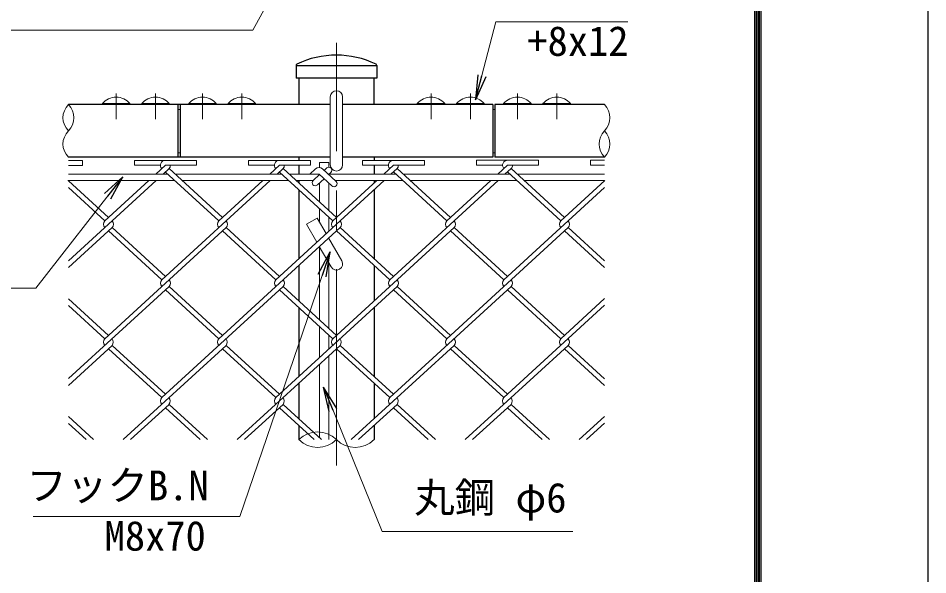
# Model space of a CAD drawing. Units: millimetres, scale not verified. Extents: x -4200 to 4200, y -2970 to 2970.
# Drawn here: x 2730 to 4200, y -1065 to -165 of the extents above; entities that cross this region are included whole.
import ezdxf
from ezdxf.enums import TextEntityAlignment as Align

# ---------------------------------------------------------------- set-up
doc = ezdxf.new("R2010")
doc.units = ezdxf.units.MM
doc.header["$LTSCALE"] = 10
doc.linetypes.add('USER1', pattern=[50.8, 31.75, -6.35, 6.35, -6.35])
for name, color, linetype, lineweight in [('0-0_D-STR1', 1, 'Continuous', 25), ('0-2_D-STR3', 3, 'Continuous', 13), ('0-3_D-STR2', 7, 'Continuous', 13), ('0-4_D-BMK', 2, 'USER1', 13), ('0-5_D-STR-DIM', 7, 'Continuous', 13), ('0-A_D-STR-TXT', 7, 'Continuous', 13), ('0-C_D-TTL', 7, 'Continuous', 25)]:
    doc.layers.add(name, color=color, linetype=linetype, lineweight=lineweight)
doc.layers.add('0-6_0', color=7, linetype='Continuous')
doc.styles.add('ＭＳ ゴシック', font='')
doc.styles.get('ＭＳ ゴシック').set_extended_font_data('MS Gothic')

# ---------------------------------------------------------------- blocks, each defined once
blk = doc.blocks.new('_Open')
at = {"layer": '0-6_0'}
blk.add_line((-10, 1.667), (0, 0), dxfattribs=at)
blk.add_lwpolyline([(-10, -1.667), (0, 0), (-10, 0)], dxfattribs=at)

msp = doc.modelspace()

# ---------------------------------------------------------------- linework, layer by layer
at = {"layer": '0-0_D-STR1'}
for p, q in [((3179.1, -241.46), (3179.1, -262.29)), ((3309.6, -242.29), (3179.1, -242.29)), ((3309.6, -241.46), (3309.6, -262.29)), ((3309.6, -262.29), (3179.1, -262.29)), ((3183.6, -262.29), (3183.6, -304.79)), ((3305.1, -304.79), (3305.1, -262.29)), ((3234.35, -304.79), (2811.02, -304.79)), ((2988.03, -304.79), (2988.03, -389.79)), ((2991.56, -304.79), (2991.56, -389.79)), ((3497.14, -304.79), (3254.35, -304.79)), ((3497.14, -304.79), (3497.14, -389.79)), ((3677.69, -304.79), (3500.68, -304.79)), ((3500.68, -304.79), (3500.68, -389.79)), ((3234.35, -389.79), (2811.02, -389.79)), ((3183.6, -389.79), (3183.6, -394.92)), ((3497.14, -389.79), (3254.35, -389.79)), ((3305.1, -389.79), (3305.1, -394.92)), ((3677.69, -389.79), (3500.68, -389.79)), ((3183.6, -402.92), (3183.6, -417.29)), ((3305.1, -402.92), (3305.1, -417.29)), ((3183.6, -427.29), (3183.6, -431.7)), ((3305.1, -427.29), (3305.1, -431.7)), ((3183.6, -442.55), (3183.6, -553.61)), ((3305.1, -442.28), (3305.1, -553.86)), ((3183.6, -564.46), (3183.6, -622.27)), ((3305.1, -564.71), (3305.1, -622.03)), ((3183.6, -633.12), (3183.6, -744.21)), ((3305.1, -632.88), (3305.1, -744.46)), ((3183.6, -755.06), (3183.6, -812.87)), ((3305.1, -755.31), (3305.1, -812.63)), ((3305.1, -823.48), (3305.1, -846.46)), ((3183.6, -823.72), (3183.6, -846.46))]:
    msp.add_line(p, q, dxfattribs=at)
for centre, radius, start, end in [((3244.35, -373.14), 148.34, 64.40505, 115.59495), ((3181.6, -241.46), 2.5, 122.29827, 180), ((3307.1, -241.46), 2.5, 0, 57.70173)]:
    msp.add_arc(centre, radius, start, end, dxfattribs=at)
at = {"layer": '0-2_D-STR3'}
for p, q in [((3234.35, -402.29), (3234.35, -292.29)), ((3254.35, -402.29), (3254.35, -292.29)), ((2865.9, -303.05), (2910.4, -303.05)), ((2865.9, -303.05), (2865.9, -304.79)), ((2865.9, -304.79), (2910.4, -304.79)), ((2910.4, -303.05), (2910.4, -304.79)), ((2929.54, -303.05), (2974.04, -303.05)), ((2929.54, -303.05), (2929.54, -304.79)), ((2929.54, -304.79), (2974.04, -304.79)), ((2974.04, -303.05), (2974.04, -304.79)), ((3005.55, -303.05), (3050.05, -303.05)), ((3005.55, -303.05), (3005.55, -304.79)), ((3005.55, -304.79), (3050.05, -304.79)), ((3050.05, -303.05), (3050.05, -304.79)), ((3069.19, -303.05), (3113.69, -303.05)), ((3069.19, -303.05), (3069.19, -304.79)), ((3069.19, -304.79), (3113.69, -304.79)), ((3113.69, -303.05), (3113.69, -304.79)), ((3419.52, -303.05), (3375.02, -303.05)), ((3375.02, -303.05), (3375.02, -304.79)), ((3419.52, -304.79), (3375.02, -304.79)), ((3419.52, -303.05), (3419.52, -304.79)), ((3483.16, -303.05), (3438.66, -303.05)), ((3438.66, -303.05), (3438.66, -304.79)), ((3483.16, -304.79), (3438.66, -304.79)), ((3483.16, -303.05), (3483.16, -304.79)), ((3559.17, -303.05), (3514.67, -303.05)), ((3514.67, -303.05), (3514.67, -304.79)), ((3559.17, -304.79), (3514.67, -304.79)), ((3559.17, -303.05), (3559.17, -304.79)), ((3622.81, -303.05), (3578.31, -303.05)), ((3578.31, -303.05), (3578.31, -304.79)), ((3622.81, -304.79), (3578.31, -304.79)), ((3622.81, -303.05), (3622.81, -304.79)), ((2988.03, -312.79), (2991.56, -312.79)), ((3500.68, -312.79), (3497.14, -312.79)), ((2988.03, -382.79), (2991.56, -382.79)), ((3500.68, -382.79), (3497.14, -382.79)), ((3210.64, -408.89), (3201.47, -417.29)), ((3216.85, -406.72), (3216.85, -398.54)), ((3216.85, -398.54), (3231.85, -398.54)), ((3221.9, -408.89), (3243.72, -428.88)), ((3228.6, -407.25), (3224.35, -411.14)), ((3231.85, -405.93), (3231.85, -398.54)), ((2811.02, -417.29), (2971.72, -417.29)), ((2983.56, -417.29), (3156.04, -417.29)), ((3167.88, -417.29), (3216.27, -417.29)), ((3216.95, -417.92), (3206.72, -427.29)), ((3224.35, -424.7), (3213.48, -434.66)), ((3216.27, -417.29), (3236.96, -436.25)), ((3235.36, -414.62), (3231.76, -417.92)), ((3232.44, -417.29), (3340.36, -417.29)), ((3352.2, -417.29), (3524.68, -417.29)), ((3536.52, -417.29), (3677.69, -417.29)), ((2810.16, -427.29), (2982.63, -427.29)), ((2994.47, -427.29), (3166.95, -427.29)), ((3178.79, -427.29), (3206.72, -427.29)), ((3216.85, -462.17), (3216.85, -431.57)), ((3231.85, -475.91), (3231.85, -431.57)), ((3241.99, -427.29), (3351.27, -427.29)), ((3363.11, -427.29), (3535.59, -427.29)), ((3547.43, -427.29), (3677.69, -427.29)), ((3216.85, -494.66), (3216.85, -473.02)), ((3195.87, -498.32), (3213.19, -488.32)), ((3195.87, -498.32), (3212.51, -527.13)), ((3213.19, -488.32), (3227.61, -513.29)), ((3231.85, -509.4), (3231.85, -486.76)), ((3231.71, -520.38), (3253.01, -557.29)), ((3231.85, -520.64), (3231.85, -520.25)), ((3216.6, -534.22), (3235.69, -567.29)), ((3216.85, -652.74), (3216.85, -534.66)), ((3231.85, -666.48), (3231.85, -560.64)), ((3216.85, -713.74), (3216.85, -663.59)), ((3231.85, -700), (3231.85, -677.33)), ((3231.85, -846.46), (3231.85, -710.85)), ((3216.85, -843.34), (3216.85, -724.59))]:
    msp.add_line(p, q, dxfattribs=at)
for centre, radius, start, end in [((2888.15, -322.04), 29.25, 40.47549, 139.52451), ((2951.79, -322.04), 29.25, 40.47549, 139.52451), ((3027.8, -322.04), 29.25, 40.47549, 139.52451), ((3091.44, -322.04), 29.25, 40.47549, 139.52451), ((3244.35, -292.29), 10, 0, 180), ((3397.27, -322.04), 29.25, 40.47549, 139.52451), ((3460.91, -322.04), 29.25, 40.47549, 139.52451), ((3536.92, -322.04), 29.25, 40.47549, 139.52451), ((3600.56, -322.04), 29.25, 40.47549, 139.52451), ((3216.27, -415.03), 8.33, 47.5, 132.5), ((3231.98, -410.93), 5, 312.5, 132.5), ((3244.35, -402.29), 10, 180, 0), ((3210.1, -430.98), 5, 132.5, 312.5), ((3240.34, -432.57), 5, 227.5, 47.5), ((3244.35, -562.29), 10, 210, 30)]:
    msp.add_arc(centre, radius, start, end, dxfattribs=at)
at = {"layer": '0-3_D-STR2'}
for p, q in [((2811.02, -395.05), (2833.7, -395.05)), ((2917.88, -394.92), (3017.88, -394.92)), ((2917.88, -402.92), (2917.88, -394.92)), ((3102.19, -394.92), (3202.19, -394.92)), ((3102.19, -402.92), (3102.19, -394.92)), ((3286.51, -394.92), (3386.51, -394.92)), ((3286.51, -402.92), (3286.51, -394.92)), ((3386.51, -402.92), (3386.51, -394.92)), ((3470.97, -394.79), (3570.97, -394.79)), ((3470.97, -402.79), (3470.97, -394.79)), ((3655.29, -394.79), (3677.69, -394.79)), ((3655.29, -402.79), (3655.29, -394.79)), ((2917.88, -402.92), (2959.84, -402.92)), ((2967.88, -402.92), (2952.19, -417.29)), ((2973.8, -408.34), (2964.03, -417.29)), ((3060.03, -487.37), (2973.8, -408.34)), ((3102.19, -402.92), (3144.16, -402.92)), ((3152.19, -402.92), (3136.51, -417.29)), ((3158.12, -408.34), (3148.35, -417.29)), ((3244.35, -487.37), (3158.12, -408.34)), ((3286.51, -402.92), (3328.48, -402.92)), ((3336.51, -402.92), (3320.83, -417.29)), ((3342.29, -408.21), (3332.37, -417.29)), ((3336.51, -402.92), (3386.51, -402.92)), ((3428.67, -487.37), (3342.29, -408.21)), ((3470.97, -402.79), (3512.94, -402.79)), ((3520.97, -402.79), (3505.15, -417.29)), ((3526.61, -408.21), (3516.69, -417.29)), ((3612.99, -487.37), (3526.61, -408.21)), ((3655.29, -402.79), (3677.69, -402.79)), ((3054.11, -492.79), (2967.88, -413.77)), ((3238.43, -492.79), (3152.19, -413.77)), ((3422.75, -492.79), (3336.37, -413.63)), ((3607.07, -492.79), (3520.69, -413.63)), ((2953.12, -427.29), (2811.02, -557.5)), ((2875.72, -487.37), (2811.02, -428.08)), ((2869.79, -492.79), (2811.02, -438.93)), ((2941.28, -427.29), (2869.81, -492.78)), ((3137.44, -427.29), (2961.97, -588.08)), ((3125.59, -427.29), (3054.11, -492.79)), ((3321.46, -427.29), (3146.14, -587.94)), ((3309.91, -427.29), (3238.43, -492.79)), ((3505.78, -427.29), (3330.46, -587.94)), ((3494.23, -427.29), (3422.75, -492.79)), ((3677.69, -438.93), (3514.91, -588.09)), ((3678.55, -427.29), (3607.07, -492.79)), ((2881.5, -503.49), (2811.02, -568.08)), ((3065.82, -503.49), (2869.66, -683.24)), ((2961.82, -587.94), (2875.58, -508.92)), ((2967.74, -582.52), (2881.5, -503.49)), ((3250.13, -503.51), (3053.98, -683.24)), ((3146.14, -587.94), (3059.9, -508.92)), ((3152.06, -582.52), (3065.82, -503.49)), ((3434.45, -503.51), (3238.3, -683.24)), ((3330.46, -587.94), (3244.22, -508.92)), ((3336.38, -582.52), (3250.14, -503.49)), ((3618.77, -503.51), (3422.62, -683.24)), ((3514.91, -588.09), (3428.53, -508.93)), ((3520.83, -582.67), (3434.45, -503.51)), ((3677.69, -568.35), (3612.84, -508.93)), ((3677.69, -557.5), (3618.77, -503.51)), ((2973.66, -598.79), (2811.02, -747.83)), ((3157.98, -598.79), (2961.82, -778.54)), ((3059.9, -677.82), (2973.66, -598.79)), ((3342.3, -598.79), (3146.14, -778.54)), ((3244.22, -677.82), (3157.98, -598.79)), ((3526.61, -598.81), (3330.46, -778.54)), ((3428.54, -677.82), (3342.3, -598.79)), ((3612.84, -677.83), (3526.61, -598.81)), ((3053.98, -683.24), (2967.74, -604.22)), ((3238.3, -683.24), (3152.06, -604.22)), ((3422.62, -683.24), (3336.38, -604.22)), ((3606.92, -683.25), (3521.2, -604.7)), ((2875.58, -677.82), (2811.02, -618.66)), ((2869.66, -683.24), (2811.02, -629.51)), ((3677.69, -629.26), (3514.78, -778.54)), ((3677.69, -618.41), (3606.92, -683.25)), ((2881.5, -694.09), (2811.02, -758.68)), ((2961.82, -778.54), (2875.58, -699.52)), ((2967.74, -773.11), (2881.5, -694.09)), ((3065.82, -694.09), (2899.54, -846.46)), ((3146.14, -778.54), (3059.9, -699.52)), ((3152.06, -773.11), (3065.82, -694.09)), ((3250.14, -694.09), (3083.86, -846.46)), ((3330.46, -778.54), (3244.74, -699.99)), ((3336.38, -773.11), (3250.14, -694.09)), ((3434.46, -694.09), (3268.18, -846.46)), ((3514.78, -778.54), (3428.54, -699.52)), ((3520.7, -773.11), (3434.46, -694.09)), ((3618.77, -694.11), (3452.5, -846.46)), ((3677.69, -758.95), (3612.84, -699.53)), ((3677.69, -748.1), (3618.77, -694.11)), ((2973.66, -789.39), (2911.39, -846.46)), ((3035.94, -846.46), (2973.66, -789.39)), ((3157.98, -789.39), (3095.7, -846.46)), ((3220.26, -846.46), (3157.98, -789.39)), ((3342.3, -789.39), (3280.02, -846.46)), ((3404.58, -846.46), (3342.3, -789.39)), ((3526.62, -789.39), (3464.34, -846.46)), ((3588.9, -846.46), (3526.62, -789.39)), ((3024.1, -846.46), (2967.74, -794.82)), ((3208.42, -846.46), (3152.06, -794.82)), ((3392.74, -846.46), (3336.38, -794.82)), ((3577.06, -846.46), (3520.7, -794.82)), ((2851.62, -846.46), (2811.02, -809.25)), ((2839.78, -846.46), (2811.02, -820.11)), ((3677.69, -809.01), (3636.82, -846.46)), ((3677.69, -819.86), (3648.66, -846.46))]:
    msp.add_line(p, q, dxfattribs=at)
for points in [[(2811.02, -403.05), (2833.7, -403.05), (2833.7, -395.05)], [(2967.88, -402.92), (3017.88, -402.92), (3017.88, -394.92)], [(3152.19, -402.92), (3202.19, -402.92), (3202.19, -394.92)], [(3520.97, -402.79), (3570.97, -402.79), (3570.97, -394.79)]]:
    msp.add_lwpolyline(points, dxfattribs=at)
for centre, start, end in [((2967.88, -402.92), 95, 222.5), ((3152.19, -402.92), 95, 222.5), ((3336.51, -402.92), 85, 222.5), ((3520.97, -402.79), 85, 222.5), ((2967.88, -402.92), 317.5, 0), ((3152.19, -402.92), 317.5, 0), ((3336.51, -402.92), 317.5, 0), ((3520.83, -402.92), 317.5, 0.89905), ((2875.72, -498.22), 137.5, 222.5), ((2875.72, -498.22), 317.5, 42.5), ((3060.03, -498.22), 137.5, 222.5), ((3060.03, -498.22), 317.5, 42.5), ((3244.35, -498.22), 137.5, 222.5), ((3244.35, -498.22), 317.5, 42.5), ((3428.67, -498.22), 137.5, 222.5), ((3428.67, -498.22), 317.5, 42.5), ((3612.99, -498.22), 137.5, 222.5), ((3612.99, -498.22), 317.5, 42.5), ((2967.88, -593.52), 137.5, 222.5), ((2967.88, -593.52), 317.5, 42.5), ((3152.19, -593.52), 137.5, 222.5), ((3152.19, -593.52), 317.5, 42.5), ((3336.51, -593.52), 137.5, 222.5), ((3336.51, -593.52), 317.5, 42.5), ((3520.83, -593.52), 137.5, 222.5), ((3520.83, -593.52), 317.5, 42.5), ((2875.58, -688.67), 137.5, 222.5), ((2875.58, -688.67), 317.5, 42.5), ((3059.9, -688.67), 137.5, 222.5), ((3059.9, -688.67), 317.5, 42.5), ((3244.22, -688.67), 137.5, 222.5), ((3244.22, -688.67), 317.5, 42.5), ((3428.67, -688.82), 137.5, 222.5), ((3428.67, -688.82), 317.5, 42.5), ((3612.99, -688.82), 137.5, 222.5), ((3612.99, -688.82), 317.5, 42.5), ((2967.73, -783.98), 137.5, 222.5), ((2967.73, -783.98), 317.5, 42.5), ((3152.05, -783.98), 137.5, 222.5), ((3152.05, -783.98), 317.5, 42.5), ((3336.37, -783.98), 137.5, 222.5), ((3336.37, -783.98), 317.5, 42.5), ((3520.69, -783.98), 137.5, 222.5), ((3520.69, -783.98), 317.5, 42.5)]:
    msp.add_arc(centre, 8.03, start, end, dxfattribs=at)
at = {"layer": '0-4_D-BMK'}
for p, q in [((3244.35, -888.12), (3244.35, -204.79)), ((2888.15, -286.58), (2888.15, -328.24)), ((2951.79, -286.58), (2951.79, -328.24)), ((3027.8, -286.58), (3027.8, -328.24)), ((3091.44, -286.58), (3091.44, -328.24)), ((3397.27, -286.58), (3397.27, -328.24)), ((3460.91, -286.58), (3460.91, -328.24)), ((3536.92, -286.58), (3536.92, -328.24)), ((3600.56, -286.58), (3600.56, -328.24))]:
    msp.add_line(p, q, dxfattribs=at)
at = {"layer": '0-5_D-STR-DIM'}
for centre, radius, start, end in [((2832.41, -326.04), 30.15, 135.18146, 224.81854), ((2789.64, -326.04), 30.15, 315.18146, 44.81854), ((3656.3, -326.04), 30.15, 315.18146, 44.81854), ((2832.41, -368.54), 30.15, 135.18146, 224.81854), ((3699.07, -368.54), 30.15, 135.18146, 224.81854), ((3656.3, -368.54), 30.15, 315.18146, 44.81854), ((3213.98, -877.03), 43.09, 45.18146, 134.81854), ((3213.98, -815.89), 43.09, 225.18146, 314.81854), ((3274.73, -815.89), 43.09, 225.18146, 314.81854)]:
    msp.add_arc(centre, radius, start, end, dxfattribs=at)
at = {"layer": '0-A_D-STR-TXT'}
for points in [[(2610.95, -184.59), (3109.34, -184.59), (3186.85, -42.56)], [(3715.39, -170.93), (3502.03, -170.93), (3469.75, -295.06)], [(2577.73, -601.73), (2758.6, -601.73), (2897.79, -422.89)], [(2753.86, -970.86), (3088.04, -970.86), (3233.65, -544.88)], [(3626.31, -994.8), (3318.28, -994.8), (3224.33, -763.35)]]:
    msp.add_lwpolyline(points, dxfattribs=at)
at = {"layer": '0-C_D-TTL', "color": 2}
msp.add_lwpolyline([(-4199.55, 2970.23), (4200.45, 2970.23), (4200.45, -2969.77), (-4199.55, -2969.77)], close=True, dxfattribs=at)
at = {"layer": '0-C_D-TTL'}
for points in [[(-3929.55, 2750.23), (3930.45, 2750.23), (3930.45, -2749.77), (-3929.55, -2749.77)], [(-3927.05, 2747.73), (3927.95, 2747.73), (3927.95, -2747.27), (-3927.05, -2747.27)], [(-3924.55, 2745.23), (3925.45, 2745.23), (3925.45, -2744.77), (-3924.55, -2744.77)], [(-3922.05, 2742.73), (3922.95, 2742.73), (3922.95, -2742.27), (-3922.05, -2742.27)], [(-3919.55, 2740.23), (3920.45, 2740.23), (3920.45, -2739.77), (-3919.55, -2739.77)]]:
    msp.add_lwpolyline(points, close=True, dxfattribs=at)

# ---------------------------------------------------------------- block references
at = {"layer": '0-A_D-STR-TXT', "xscale": 4, "yscale": 4}
for p, rotation in [((3469.25, -296.99), 255.42357), ((2899.02, -421.31), 52.10669), ((3234.3, -542.98), 71.12758), ((3223.58, -761.5), 112.09224)]:
    msp.add_blockref('_Open', p, dxfattribs=dict(at, rotation=rotation))

# ---------------------------------------------------------------- texts
at = {"layer": '0-A_D-STR-TXT', "style": 'ＭＳ ゴシック'}
for s, p in [('+8x12', (3552.95, -240.38)), ('フックB.N', (2742.95, -958.91)), ('丸鋼 φ6', (3369.96, -978.66)), ('M8x70', (2869.6, -1040.31))]:
    msp.add_text(s, height=48.09, dxfattribs=at).set_placement(p, align=Align.BOTTOM_LEFT)

doc.saveas('drawing.dxf')
